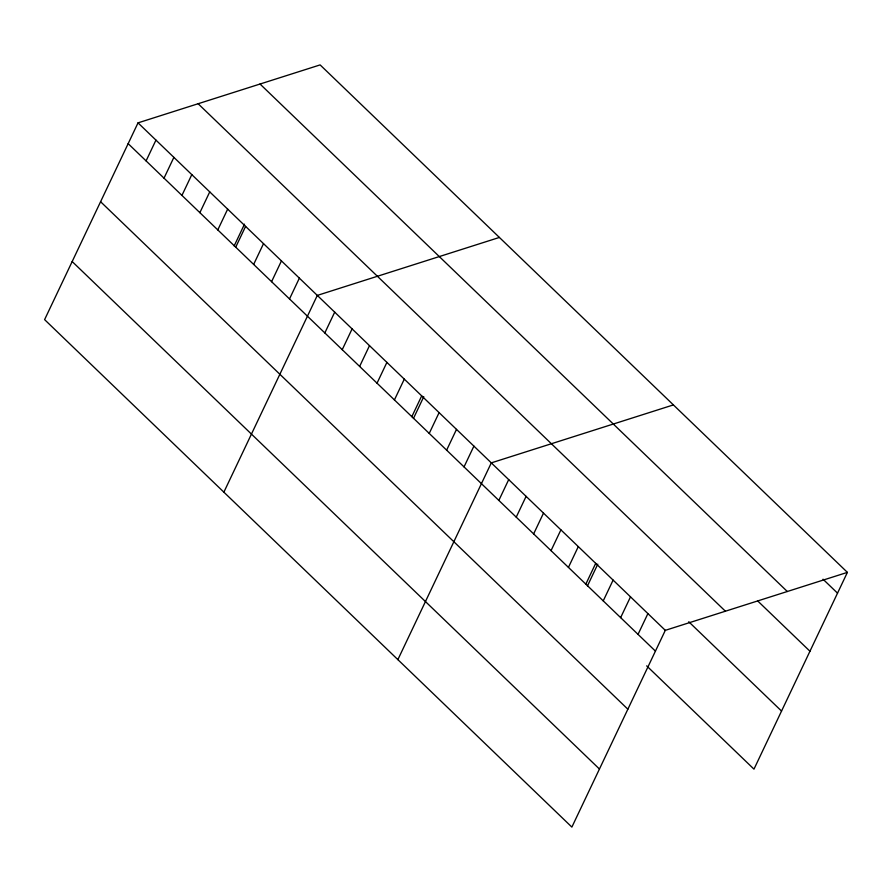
<?xml version="1.0" encoding="UTF-8"?>
<svg xmlns="http://www.w3.org/2000/svg" width="892" height="892" viewBox="0 0 892 892"><rect width="100%" height="100%" fill="white"/><g stroke="black" fill="none" stroke-linecap="round" stroke-linejoin="round"><path stroke-width="1.34" d="M138.026 122.862L44.6 319.626L571.872 827.096L665.309 630.343L847.4 572.374L320.128 64.904L138.026 122.862L665.309 630.343M146.087 160.895L155.955 140.111M164.016 178.155L173.884 157.371M181.946 195.404L191.813 174.62M199.875 212.664L209.743 191.88M217.793 229.913L227.661 209.129M234.161 245.936L244.508 224.16M235.722 247.173L245.59 226.39M253.651 264.422L263.519 243.639M271.581 281.682L281.448 260.899M289.51 298.932L299.377 278.148M223.87 492.161L317.307 295.408L499.397 237.439M324.833 332.939L334.701 312.144M342.238 349.675L352.106 328.892M359.632 366.422L369.5 345.639M377.037 383.17L386.905 362.386M394.431 399.917L404.299 379.133M411.836 416.664L421.704 395.881M413.442 418.482L423.778 396.695M429.23 433.412L439.098 412.628M446.636 450.159L456.503 429.375M464.03 466.906L473.908 446.123M397.877 659.634L491.302 462.87L673.404 404.912M498.84 500.401L508.708 479.617M516.234 517.148L526.102 496.365M533.639 533.895L543.507 513.112M551.033 550.643L560.901 529.859M568.438 567.39L578.306 546.606M585.832 584.137L595.7 563.354M587.438 585.944L597.774 564.168M603.237 600.885L613.105 580.101M620.631 617.632L630.51 596.848M638.036 634.379L647.904 613.596M847.4 572.374L753.974 769.138L646.667 665.867M823.026 579.209L837.532 593.158M260.029 84.026L787.313 591.508M757.754 600.996L809.958 651.238M198.124 103.728L725.397 611.21M688.747 621.746L781.548 711.069M128.158 143.645L655.442 651.127M100.584 201.715L627.856 709.196M72.174 261.546L599.446 769.027"/></g></svg>
